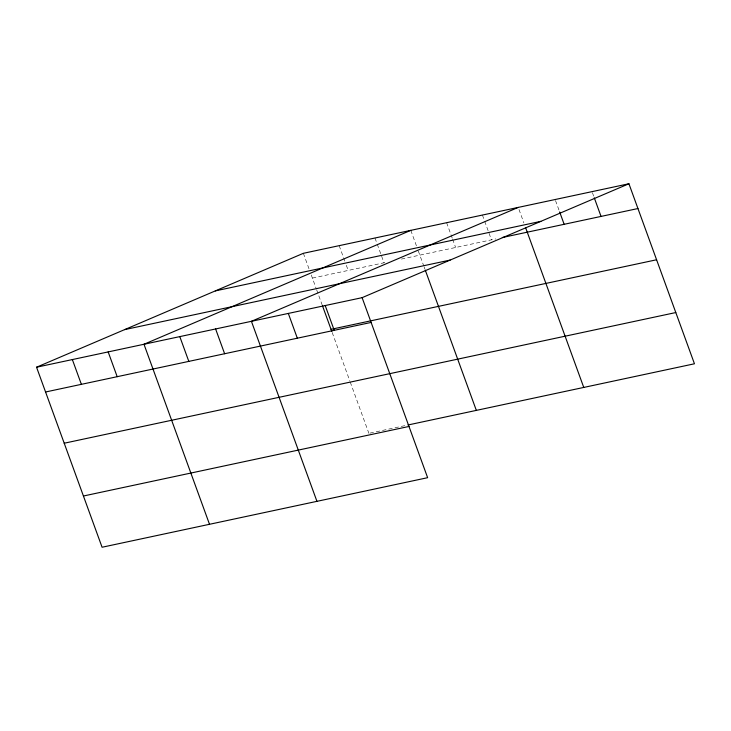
<?xml version="1.0" encoding="UTF-8"?>
<svg xmlns="http://www.w3.org/2000/svg" width="731" height="731" viewBox="0 0 731 731"><rect width="100%" height="100%" fill="white"/><g stroke="black" fill="none" stroke-linecap="round" stroke-linejoin="round"><path stroke-width="0.55" stroke-dasharray="3.65 2.74" d="M312.384 278.091L387.266 262.091M401.374 259.076L495.782 238.909M369.977 433.108L406.875 425.223M592.402 192.673L594.285 197.836M555.505 200.559L559.27 210.884M518.992 209.468L523.871 222.891M482.423 215.06L484.306 220.223M484.68 221.255L491.442 239.832M446.614 222.708L452.251 238.196M452.626 239.229L455.632 247.489M410.804 230.356L416.816 246.877M418.315 251.007L423.706 265.81M424.099 266.879L424.875 269.008M374.994 238.014L376.867 243.176M377.251 244.209L384.013 262.785M339.184 245.662L344.813 261.15M346.32 265.28L348.203 270.443M303.365 253.31L309.377 269.83M311.26 274.993L316.276 288.763M316.66 289.832L322.097 304.772M332.185 332.486L349.866 381.052M350.25 382.103L368.89 433.337"/><path stroke-width="1.1" d="M36.55 367.218L362.11 297.663L427.635 477.69L102.075 547.245L36.55 367.218L303.365 253.31L628.925 183.755L694.45 363.782L407.962 424.994M410.804 230.356L143.98 344.264L209.505 524.291M518.233 207.403L251.418 321.311L316.943 501.338M362.11 297.663L628.925 183.755M215.316 290.901L540.876 221.347M502.298 237.52L637.944 208.536M124.599 329.626L450.159 260.072M331.033 329.325L656.593 259.77M45.569 391.99L371.129 322.435M64.218 443.224L675.8 312.548M83.425 496.011L408.985 426.456M594.285 197.836L601.046 216.422M559.644 211.917L564.149 224.298M525.753 228.054L583.758 387.43M425.259 270.077L476.329 410.383M325.213 305.549L334.231 330.321M322.49 305.841L331.801 331.435M288.316 313.425L297.334 338.206M215.608 328.959L224.627 353.74M179.799 336.616L188.817 361.388M108.17 351.913L117.188 376.693M72.36 359.57L81.379 384.342"/></g></svg>
